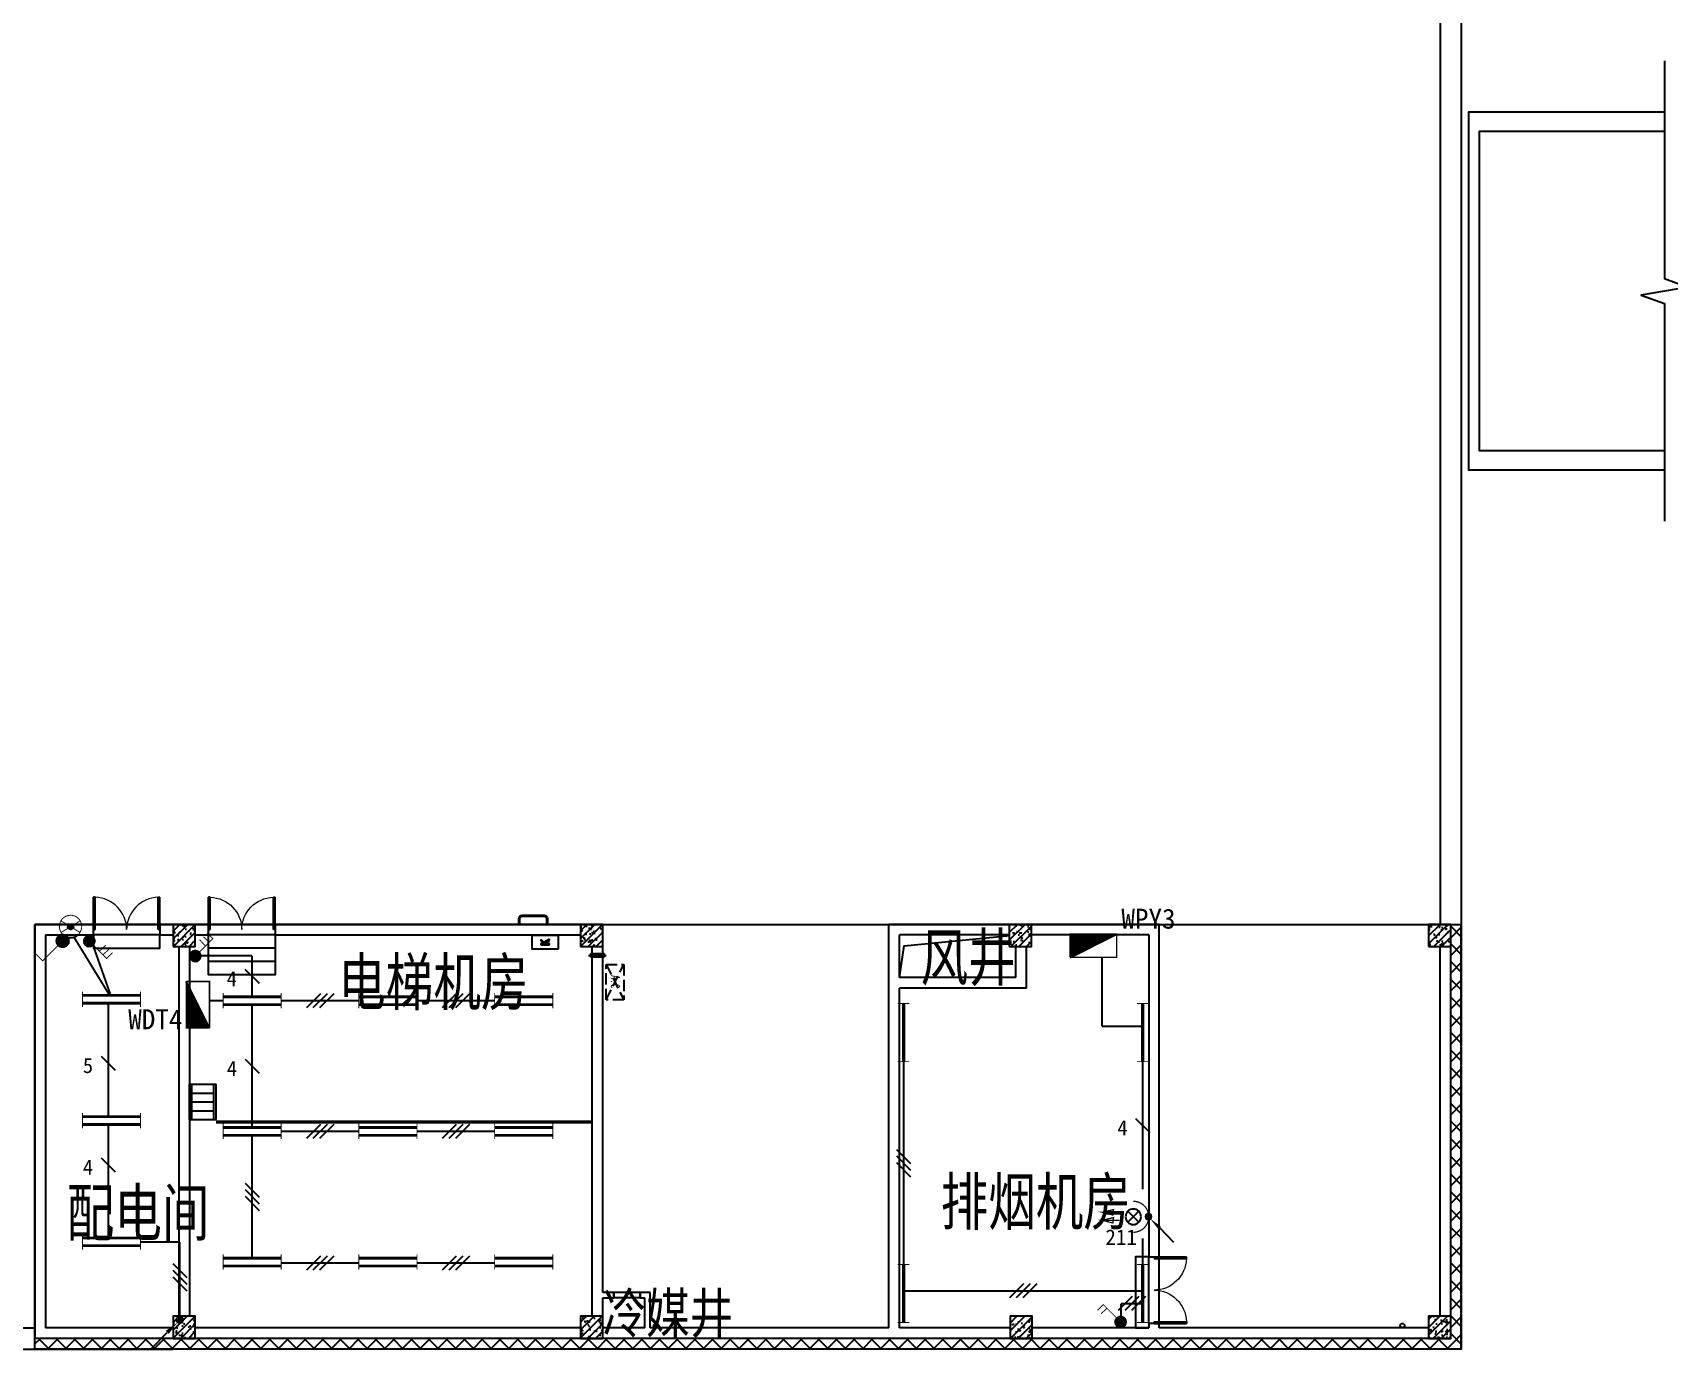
# Model space of a CAD drawing. Header units: millimetres. Extents: x -633009578 to 5705885, y -633235091 to 2571734.
# Drawn here: x 3135854 to 3172790, y 1650668 to 1680397 of the extents above; entities that cross this region are included whole.
import ezdxf

# ---------------------------------------------------------------- set-up
doc = ezdxf.new("R2010")
doc.units = ezdxf.units.MM
doc.header["$LTSCALE"] = 1000
doc.header["$MEASUREMENT"] = 0
doc.linetypes.add('DASH', pattern=[0.35, 0.25, -0.1])
doc.layers.get('0').update_dxf_attribs({"color": 9})
for name, color, linetype in [('000000000000电气', 7, 'Continuous'), ('3T_WOOD', 21, 'Continuous'), ('A-COLUM(柱)', 255, 'Continuous'), ('A-DOOR(门）', 4, 'Continuous'), ('A-EQPM(设备)', 15, 'Continuous'), ('A-F-AREA(计算)', 5, 'Continuous'), ('A-HATH(填充)', 8, 'Continuous'), ('A-LM-QPM(设备)', 8, 'Continuous'), ('A-LM-RAIL(栏杆)', 167, 'Continuous'), ('A-OTHER(其它)', 192, 'Continuous'), ('A-ROOF(屋顶)', 11, 'Continuous'), ('A-ROOF-G(钢构)', 25, 'Continuous'), ('A-ST(雨水管)', 161, 'Continuous'), ('A-STAR(楼梯)', 51, 'Continuous'), ('A-TEXT(房间)', 243, 'Continuous'), ('A-WALL(墙)', 255, 'Continuous'), ('A-WINDOW（窗）', 4, 'Continuous'), ('DIM_SYMB', 3, 'Continuous'), ('WALL', 9, 'Continuous'), ('电-弱电平面-箭头', 3, 'Continuous'), ('电-强电平面-标注', 3, 'Continuous'), ('电-强电平面-线缆', 3, 'Continuous'), ('设备-动力', 3, 'Continuous'), ('设备-照明', 3, 'Continuous'), ('设备-箱柜', 3, 'Continuous')]:
    doc.layers.add(name, color=color, linetype=linetype)
doc.styles.add('_TCH', font='simhei.ttf', dxfattribs={"width": 0.75, "bigfont": 'hztxt.shx'})
doc.styles.add('_TCH_DIM', font='simhei.ttf', dxfattribs={"width": 0.8, "bigfont": 'hztxt.shx'})
doc.styles.add('ELEC-DIM', font='simhei.ttf')
doc.styles.add('IDQSTYLE', font='simhei.ttf', dxfattribs={"width": 0.707, "bigfont": 'hztxt.shx'})
doc.styles.add('TXT', font='simhei.ttf', dxfattribs={"width": 0.8, "bigfont": 'hztxt.shx'})
doc.styles.add('宋体', font='simhei.ttf')
pattern_1 = [(45, (-2085598.514908035, -974312.4123308776), (-200.0002033111466, 200.0002033111467), []), (135, (-2085598.514908035, -974312.4123308776), (-200.0002033111467, -200.0002033111466), [])]

# ---------------------------------------------------------------- blocks, each defined once
blk = doc.blocks.new('31231')
at = {"layer": 'A-EQPM(设备)', "linetype": 'DASH', "ltscale": 500}
blk.add_lwpolyline([(46923.81837394973, 1033154.040788963), (47003.81837394973, 1033154.040788963), (47003.81837394973, 1032854.040788963), (46923.81837394973, 1032854.040788963)], close=True, dxfattribs=at)
blk.add_lwpolyline([(46963.81837394973, 1033204.040788963), (46963.81837394973, 1032804.040788963)], dxfattribs=at)
blk = doc.blocks.new('VdFDAFDFfasdgfswgre')
at = {"layer": 'A-LM-QPM(设备)'}
for p, q in [((-18.82899837940931, -406.182118716184), (32.44091908354312, -219.865729555022)), ((26.97990751266479, -333.232229411602), (5.094279481098056, -412.765245873481)), ((49.2817729152739, -324.0305588338524), (26.97990751266479, -333.232229411602)), ((26.97990751266479, -333.232229411602), (49.2817729152739, -324.0305588338524)), ((67.04131023027003, -429.8116214922629), (26.97990751266479, -333.232229411602)), ((32.44091908354312, -219.865729555022), (56.36419694311917, -226.448856712319)), ((56.36419694311917, -226.448856712319), (37.18157476373017, -296.1590703437105)), ((37.18157476373017, -296.1590703437105), (49.2817729152739, -324.0305588338524)), ((49.2817729152739, -324.0305588338524), (125.9159782715142, -245.5878820237704)), ((153.1663345098495, -253.0865434217267), (58.93851659074426, -349.0140868732706)), ((58.93851659074426, -349.0140868732706), (97.61874484550208, -438.2258171304129)), ((125.9159782715142, -245.5878820237704), (153.1663345098495, -253.0865434217267)), ((5.094279481098056, -412.765245873481), (-18.82899837940931, -406.182118716184)), ((97.61874484550208, -438.2258171304129), (67.04131023027003, -429.8116214922629))]:
    blk.add_line(p, q, dxfattribs=at)
blk.add_lwpolyline([(0, 0), (289.248551459983, -79.59444376500323), (130.0596639309078, -658.0915466849692), (-159.1888875309378, -578.4971029208973)], close=True, dxfattribs=at)
blk = doc.blocks.new('1fdasdas')
at = {"layer": 'A-EQPM(设备)', "linetype": 'DASH'}
for p, q in [((800.000240216963, -0.0003133723512291908), (0.0002401703968644142, 399.9996865927242)), ((0.0002401703968644142, -0.0003133723512291908), (800.000240216963, 399.9996865927242))]:
    blk.add_line(p, q, dxfattribs=at)
blk.add_lwpolyline([(0.0002401703968644142, 399.9996865927242), (800.000240216963, 399.9996865927242), (800.000240216963, -0.0003133723512291908), (0.0002401703968644142, -0.0003133723512291908)], close=True, dxfattribs=at)
at = {"layer": 'A-EQPM(设备)', "style": '_TCH_DIM', "width": 0.7058823529411765}
blk.add_text('A.C', height=204, dxfattribs=at).set_placement((239.6609672275372, 108.2505295248702))
blk = doc.blocks.new('$DorLib2D$00000002')
for p, q in [((-0.5, -5.684341886080802e-17), (-0.5000000000000007, 0.4875)), ((-0.4750000000000007, 0.4875), (-0.5000000000000007, 0.4875)), ((-0.475, -2.842170943040401e-17), (-0.4750000000000007, 0.4875)), ((0.475, -2.842170943040401e-17), (0.4750000000000007, 0.4875)), ((0.4750000000000007, 0.4875), (0.5000000000000007, 0.4875)), ((0.5, -5.684341886080802e-17), (0.5000000000000007, 0.4875)), ((-0.5, -5.684341886080802e-17), (-0.475, -2.842170943040401e-17)), ((0.5, -5.684341886080802e-17), (0.475, -2.842170943040401e-17))]:
    blk.add_line(p, q)
at = {"lineweight": 13}
for centre, start, end in [((-0.4875, -4.263256414560601e-17), 0, 88.53071641864632), ((0.4875, -4.263256414560601e-17), 91.4692835813537, 180)]:
    blk.add_arc(centre, 0.4875, start, end, dxfattribs=at)
blk = doc.blocks.new('_FZH')
h = blk.add_hatch()
h.set_pattern_fill('钢筋混凝土', color=256, scale=0.1, style=0)
h.set_pattern_definition([(45, (0, 0), (-0.1767766952966369, 0.1767766952966369), []), (50, (0, 0), (0.7172601826007535, -0.06275213498259512), [0.07500000000000001, -0.8250000000000001]), (355, (0, 0), (-0.138751333613, 0.7521921337000119), [0.06, -0.66]), (100.4514, (0.05977168000000001, -0.00522934), (0.5785093817140216, 0.6894395420609536), [0.06374019, -0.701142112]), (46.1842, (0, 0.2), (1.067241048625645, -0.1655190143290181), [0.1125, -1.2375]), (96.6356, (0.088936745, 0.186206693), (0.9346627055487033, 0.9741178709004418), [0.095610288, -1.051713]), (351.1842, (0, 0.2), (0.9346619451336272, 0.9741186009253247), [0.09000000000000001, -0.9900000000000001]), (21, (0.1, 0.15), (0.5969070521184617, -0.4026188906653388), [0.07500000000000001, -0.8250000000000001]), (326, (0.1, 0.15), (0.2433153319215824, 0.7251500450468529), [0.06, -0.66]), (71.4514, (0.149742233, 0.116448394), (0.84022262858149, 0.3225304967099524), [0.06374019, -0.701142112]), (37.50000000000001, (0, 0), (0.01215985531729062, 0.3328938538313115), [0, -0.652, 0, -0.67, 0, -0.6625000000000001]), (7.499999999999999, (0, 0), (0.2630695374421486, 0.3944117118823603), [0, -0.382, 0, -0.637, 0, -0.2525]), (-32.5, (-0.223, 0), (0.533822436172409, -0.02255487173437976), [0, -0.25, 0, -0.78, 0, -1.035]), (-42.5, (-0.323, 0), (0.5831861693423862, 0.1001049823323177), [0, -0.325, 0, -0.518, 0, -0.735])])
h.paths.add_polyline_path([(-0.5, -0.5), (0.5, -0.5), (0.5, 0.5), (-0.5, 0.5)])
blk.add_lwpolyline([(-0.5, -0.5), (0.5, -0.5), (0.5, 0.5), (-0.5, 0.5)], close=True)
blk = doc.blocks.new('G$C91E54488')
at = {"layer": 'A-HATH(填充)'}
h = blk.add_hatch(dxfattribs=at)
h.set_pattern_fill('多孔材料', color=256, scale=100, style=0)
h.set_pattern_definition(pattern_1)
h.paths.add_polyline_path([(499.9999999837019, -499.9999999983702), (739.9999999850988, -739.9999999967404), (739.9999999888241, 8849.999999936554), (499.9999999888241, 8849.999999936554)])
h = blk.add_hatch(dxfattribs=at)
h.set_pattern_fill('多孔材料', color=256, scale=100, style=0)
h.set_pattern_definition(pattern_1)
h.paths.add_polyline_path([(739.9999999850988, -739.9999999967404), (499.9999999837019, -499.9999999983702), (-31469.99607234541, -500.000000252272), (-31469.99607234355, -740.000000252272)])
at = {"layer": 'A-DOOR(门）'}
for p, q in [((-28649.99607232586, 8849.999999938067), (-30149.99607232586, 8849.999999938067)), ((-28649.99607232586, 8609.999999938067), (-30149.99607232586, 8609.999999938067)), ((-26049.99607232586, 8849.999999938067), (-27549.99607232586, 8849.999999938067)), ((-26049.99607232586, 8609.999999938067), (-27549.99607232586, 8609.999999938067)), ((-6319.996072325855, -159.9999997437699), (-6319.996072325855, 1340.00000025623)), ((-6079.996072325855, -159.9999997437699), (-6079.996072325855, 1340.00000025623))]:
    blk.add_line(p, q, dxfattribs=at)
at = {"layer": 'A-F-AREA(计算)'}
for points in [[(-31469.99607234448, 8849.99999992724), (739.9999999850988, 8849.99999992724), (739.9999999850988, -739.9999999954598), (-31469.99607234448, -739.9999999954598)], [(-31469.99607237382, 8849.999999983236), (739.9999999850988, 8849.999999983236), (739.9999999850988, -739.9999999967404), (-31469.99607237382, -739.9999999967404)]]:
    blk.add_lwpolyline(points, close=True, dxfattribs=at)
at = {"layer": 'A-LM-RAIL(栏杆)'}
for points in [[(-27379.99607230723, 4405.000005983748), (-18889.99607231002, 4405.000005988171)], [(-27379.99607230723, 4375.000005983748), (-18889.99607231002, 4375.000005988171)]]:
    blk.add_lwpolyline(points, dxfattribs=at)
at = {"layer": 'A-OTHER(其它)'}
blk.add_lwpolyline([(-11949.99607068207, 7650.00000004028), (-11840.44519088883, 8365.707663959241), (-9449.996072310023, 8599.99999993795)], dxfattribs=at)
at = {"layer": 'A-ROOF(屋顶)'}
for p, q in [((259.9990524798632, 67199.99999993795), (259.9990553390235, 8849.999999936204)), ((740.0051222695038, 67199.99999993795), (740.0051223235205, 8849.99999993667)), ((-66300.0009442009, -260.0000000434229), (-31469.99607236078, -259.9999999130378)), ((-66300.0009442009, -739.9998804823263), (-28349.99607226998, -739.9998801877955))]:
    blk.add_line(p, q, dxfattribs=at)
for points in [[(5327.824776330031, 27189.99999993935), (900.0039276722819, 27189.99999993935), (900.0039276722819, 19109.99999993655), (5327.824776334688, 19109.99999993911)], [(5327.824776330031, 26749.99999993935), (1140.003927672282, 26749.99999993935), (1140.003927672282, 19549.99999993679), (5327.824776334688, 19549.99999993911)]]:
    blk.add_lwpolyline(points, dxfattribs=at)
at = {"layer": 'A-ROOF-G(钢构)'}
for points in [[(-27979.99607230676, 4440.00000598561), (-27979.99607230676, 5240.00000598561)], [(-27979.99607230676, 5240.00000598561), (-27379.99607230676, 5240.00000598561)], [(-27929.99607230676, 4440.00000598561), (-27929.99607230676, 5240.00000598561)], [(-27429.99607230676, 4440.00000598561), (-27429.99607230676, 5240.00000598561)], [(-27379.99607230676, 4440.00000598561), (-27379.99607230676, 5240.00000598561)], [(-27929.99607230676, 5040.00000598561), (-27429.99607230676, 5040.00000598561)], [(-27929.99607230676, 4840.00000598561), (-27429.99607230676, 4840.00000598561)], [(-27979.99607230676, 4440.00000598561), (-27379.99607230676, 4440.00000598561)], [(-27929.99607230676, 4640.00000598561), (-27429.99607230676, 4640.00000598561)]]:
    blk.add_lwpolyline(points, dxfattribs=at)
at = {"layer": 'A-ST(雨水管)'}
for points in [[(-17445.89108673669, -260.0001758007566, 1), (-17445.89108673669, -160.0001758007566, 1)], [(-17445.89108673669, -260.0001758007566, -1), (-17445.89108673669, -160.0001758007566, -1)], [(-590.0009442018345, -260.0001758007566, -1), (-590.0009442018345, -160.0001758007566, -1)]]:
    blk.add_lwpolyline(points, format="xyb", close=True, dxfattribs=at)
at = {"layer": 'A-STAR(楼梯)', "flags": 128}
for points in [[(-20539.9960723063, 8849.99999994575), (-20539.9960723063, 8983.786820051959, -0.4142135623730951), (-20469.9960723063, 9053.786820051959), (-19969.99607230723, 9053.786820051959, -0.4142135623763423), (-19899.99607230723, 8983.786820050096), (-19899.99607231002, 8849.9999999383)], [(-20519.9960723063, 8849.99999994575), (-20519.9960723063, 8983.786820051959, -0.414213562373095), (-20469.9960723063, 9033.786820051959), (-19969.99607230723, 9033.786820051959, -0.4142135623762773), (-19919.99607230723, 8983.786820050096), (-19919.99607231002, 8849.9999999383)]]:
    blk.add_lwpolyline(points, format="xyb", dxfattribs=at)
at = {"layer": 'A-STAR(楼梯)'}
for points in [[(-30149.99607232539, 8609.99999986228), (-30149.99607232539, 8309.99999986228), (-28649.99607232586, 8309.99999986228), (-28649.99607232586, 8609.99999993376)], [(-26049.99607232679, 8609.99999986228), (-26049.99607232679, 8309.99999986228), (-27549.99607232586, 8309.99999986228), (-27549.99607232586, 8609.99999993376)], [(-26049.99607232679, 8309.99999986228), (-26049.99607232679, 8009.999999862281), (-27549.99607232586, 8009.999999862281), (-27549.99607232586, 8309.99999993376)], [(-26049.99607232679, 8009.999999862281), (-26049.99607232679, 7709.999999862281), (-27549.99607232586, 7709.999999862281), (-27549.99607232586, 8009.99999993376)], [(-6319.996072086506, 1340.000000000698), (-6619.996072086506, 1340.000000000698), (-6619.996072083246, -260.0000000030268), (-6319.996072012, -260.0000000030268)]]:
    blk.add_lwpolyline(points, dxfattribs=at)
at = {"layer": 'A-WALL(墙)'}
for p, q in [((-31469.99607237382, 8849.999999983236), (-31469.99607237382, -500.0000001662411)), ((-30149.99607233144, 8850.000000001048), (-31469.99607237382, 8849.999999983236)), ((-31229.99607237661, 8609.999999985797), (-31229.99607237661, -260.0000002094312)), ((-31229.99607237661, 8609.999999985797), (-30149.99607233144, 8609.9999999695)), ((-30149.99607233144, 8609.9999999695), (-30149.99607233144, 8850.000000001048)), ((-28349.99607258569, 8849.999999817112), (-28649.99607233191, 8849.999999980908)), ((-28649.99607233191, 8849.999999980908), (-28649.99607233144, 8609.9999999695)), ((-28649.99607233144, 8609.9999999695), (-28349.99607258569, 8610.00000037346)), ((-27549.99607233144, 8849.999999948079), (-27849.99607209768, 8849.999999925261)), ((-27849.99607209768, 8609.999999923166), (-27549.99607233144, 8609.99999994936)), ((-27549.99607233144, 8609.99999994936), (-27549.99607233144, 8849.999999948079)), ((-19149.99607258569, 8849.999999943655), (-26049.99607233191, 8849.999999946565)), ((-26049.99607233191, 8849.999999946565), (-26049.99607233144, 8609.99999994936)), ((-26049.99607233144, 8609.99999994936), (-19149.99607258616, 8609.99999991164)), ((-9467.560804519802, 8850.000000033178), (-12189.99607059266, 8850.000000008615)), ((-12189.99607070209, 7530.000000013039), (-12189.99607059266, 8850.000000008615)), ((-9467.560804519802, 8610.00000003702), (-11949.99607079569, 8610.00000006752)), ((-11949.99607079569, 7650.000000012107), (-11949.99607079569, 8610.00000006752)), ((-6079.996072335169, 8850.000000016065), (-8967.560805007815, 8850.000000040163)), ((-6319.996072334237, 8609.999999993131), (-8967.560805007815, 8610.000000040862)), ((-6319.996072334237, 8609.999999993131), (-6319.996072338894, 1340.000000258558)), ((-6079.996072360314, 1340.000000258442), (-6079.996072335169, 8850.000000016065)), ((-28219.99607233424, 8349.999999688822), (-28219.99607232027, -3.111781552433968e-07)), ((-27979.99607229698, 8349.999999688822), (-27979.99607232306, -3.111781552433968e-07)), ((-18889.99607230769, 420.0000047432259), (-18889.99607233051, 8349.999999688822)), ((-18649.99607229978, 540.0000048488146), (-18649.9960723049, 8349.999999688822)), ((-9319.996072418988, 7650.000000012107), (-9319.996072409675, 8350.000000177068)), ((-9079.996072418056, 7410.00000004645), (-9079.99607247673, 8350.000000177068)), ((259.9999999944121, -3.111781552433968e-07), (260.0000000097789, 8350.000000176951)), ((499.9999999944121, -3.111781552433968e-07), (500.0000000032596, 8350.000000176951)), ((-12189.99607071187, -260.0000000718283), (-12189.99607070209, 7530.000000013039)), ((-9319.996072418988, 7650.000000012107), (-11949.99607079569, 7650.000000012107)), ((-11949.99607068393, -260.0000001004664), (-11949.99607068347, 7410.000000046566)), ((-9079.996072418056, 7410.00000004645), (-11949.99607068347, 7410.000000046566)), ((-6319.996072338894, 1340.000000258558), (-6079.996072360314, 1340.000000258442)), ((-18889.99607244879, 1.770677044987679e-07), (-18889.99607230769, 420.0000047432259)), ((-18399.98959982349, 540.0000047355425), (-18649.99607229978, 540.0000048488146)), ((-18649.99607231934, 420.0000046977075), (-18399.98959982209, 420.0000048280926)), ((-18649.99607231049, 1.770677044987679e-07), (-18649.99607231934, 420.0000046977075)), ((-18399.98959982209, 420.0000048280926), (-18399.98959982349, 540.0000047355425)), ((-17579.98959958553, 540.0000048630172), (-17799.98959982349, 540.0000047434587)), ((-17799.98959982349, 540.0000047434587), (-17799.98959982209, 420.0000048360089)), ((-17799.98959982209, 420.0000048360089), (-17699.98959978577, 420.0000047102803)), ((-17699.98959985003, -260.0000002105953), (-17699.98959978577, 420.0000047102803)), ((-17579.98959966097, -260.0000001136214), (-17579.98959958553, 540.0000048630172)), ((-28349.99607209768, -260.0000001273584), (-31229.99607237661, -260.0000002094312)), ((-28229.99607232586, -100.0000002015149), (-28229.99607232586, -100.0000002015149)), ((-28229.99607232586, -240.0000001996523), (-28229.99607232586, -240.0000001996523)), ((-19149.99607209768, -260.0000001207227), (-27849.99607209768, -260.0000002019806)), ((-18769.99607230723, -100.0000000617001), (-18769.99607230723, -100.0000000617001)), ((-18769.99607230723, -240.0000000201399), (-18769.99607230723, -240.0000000201399)), ((-17699.98959985003, -260.0000002105953), (-18649.99607209768, -260.0000001776498)), ((-12189.99607071187, -260.0000000718283), (-17579.98959966097, -260.0000001136214)), ((-9449.99607258616, -260.0000001287553), (-11949.99607068393, -260.0000001004664)), ((-6319.996072334237, -259.999999998603), (-8949.996072097681, -260.0000000768341)), ((-6079.996072360314, -159.999999741558), (-6319.996072338894, -159.999999741558)), ((-6319.996072338894, -159.999999741558), (-6319.996072334237, -259.999999998603)), ((-6079.996072335169, -260.0000000250293), (-6079.996072360314, -159.999999741558)), ((-9.313225746154785e-10, -259.9999999785796), (-6079.996072335169, -260.0000000250293)), ((-28349.99607209768, -500.0000001947628), (-31469.99607237382, -500.0000001662411)), ((-28229.99607232586, -380.000000197906), (-28229.99607232586, -380.000000197906)), ((-19149.99607209768, -500.0000001463341), (-27849.99607209768, -500.000000208267)), ((-18769.99607230723, -379.9999999785796), (-18769.99607230723, -379.9999999785796)), ((-17699.98959993478, -500.0000001160661), (-18649.99607209768, -500.0000000963919)), ((-12069.99607070163, -500.0000000722939), (-17699.98959993478, -500.0000001160661)), ((-9449.996072585694, -500.0000000450527), (-12069.99607070163, -500.0000000722939)), ((-6199.996072324924, -500.0000000267755), (-8949.996072097681, -500.0000000203727)), ((9.313225746154785e-10, -499.9999999785796), (-6199.996072324924, -500.0000000267755))]:
    blk.add_line(p, q, dxfattribs=at)
at = {"layer": 'A-WINDOW（窗）', "linetype": 'DASH'}
for p, q in [((-18399.98959986214, 540.0000047482317), (-18399.98959986027, 420.0000047482317)), ((-17799.98959986027, 420.000004756148), (-17799.98959986214, 540.000004756148))]:
    blk.add_line(p, q, dxfattribs=at)
at = {"layer": 'A-WINDOW（窗）'}
for p, q in [((-17799.98959986214, 540.000004756148), (-18399.98959986214, 540.0000047482317)), ((-17799.98959986027, 420.000004756148), (-18399.98959986027, 420.0000047482317))]:
    blk.add_line(p, q, dxfattribs=at)
at = {"layer": 'DIM_SYMB'}
blk.add_lwpolyline([(5327.8247763291, 28350.00720571342), (5327.824776331894, 23431.25720571342), (5852.824776331894, 23240.17283272394), (4802.824776331894, 23055.02950297948), (5327.824776331894, 22868.75720571342), (5327.824776334688, 17950.00720571342)], dxfattribs=at)
at = {"layer": 'WALL'}
for p, q in [((499.9999999837019, -499.9999999983702), (499.9999999888241, 8849.999999936554)), ((499.9999999888241, 8849.999999936554), (739.9999999888241, 8849.999999936554)), ((739.9999999850988, -739.9999999967404), (739.9999999888241, 8849.999999936554)), ((499.9999999837019, -499.9999999983702), (-31469.99607234541, -500.000000252272)), ((-31469.99607234355, -740.000000252272), (-31469.99607234541, -500.000000252272)), ((739.9999999850988, -739.9999999967404), (-31469.99607234355, -740.000000252272))]:
    blk.add_line(p, q, dxfattribs=at)
at = {"layer": 'A-COLUM(柱)', "xscale": 500, "yscale": 500, "zscale": 500}
for p in [(-28099.99607232586, 8599.999999938067), (-18899.99607231002, 8599.9999999383), (-9217.560804907233, 8599.99999985937), (249.9999999892898, 8599.99999993632), (-18899.9960723063, -249.9999999908032), (250, -250), (-28099.99607227091, -250.0000002230518), (-9199.996072309092, -250.0000000697328)]:
    blk.add_blockref('_FZH', p, dxfattribs=at)
at = {"layer": 'A-DOOR(门）', "yscale": -1500}
for p, xscale, zscale, rotation in [((-29399.99607232586, 8729.999999938067), -1500, -1500, 180), ((-26799.99607232586, 8729.999999938067), 1500, 1500, 180), ((-6199.996072325855, 590.0000002562301), 1500, 1500, 90)]:
    blk.add_blockref('$DorLib2D$00000002', p, dxfattribs=dict(at, xscale=xscale, zscale=zscale, rotation=rotation))
at = {"layer": 'A-EQPM(设备)', "color": 6}
for name, p, rotation in [('31231', (1014234.044716653, -38813.81837401167), 89.99999999999999), ('1fdasdas', (-18573.53784175217, 7944.063917247113), 270)]:
    blk.add_blockref(name, p, dxfattribs=dict(at, rotation=rotation))
at = {"layer": 'A-LM-QPM(设备)', "xscale": -1, "rotation": 254.6143401554673}
blk.add_blockref('VdFDAFDFfasdgfswgre', (-19651.08098723134, 8299.99999993795), dxfattribs=at)
at = {"layer": 'A-TEXT(房间)'}
for s, height, style, width, p in [('风井', 1050, '_TCH', 0.75, (-11472.3800759986, 7583.171151892049)), ('电梯机房', 1050, '_TCH', 0.75, (-24622.42019245215, 7025.342261937796)), ('配电间', 1050, '_TCH', 0.75, (-30753.7391172736, 1815.174663558137)), ('排烟机房', 1050, '_TCH', 0.75, (-11017.92077190895, 2065.470516411006)), ('冷媒井', 900, 'TXT', 0.8, (-18649.9960723063, -380.0000001234002))]:
    blk.add_text(s, height=height, dxfattribs=dict(at, style=style, width=width)).set_placement(p)
blk = doc.blocks.new('*X123')
at = {"color": 0, "linetype": 'Continuous'}
for p, q in [((235.9947869013596, 319.9990725063215), (239.7240323302681, 323.7283179352299)), ((236.4190509700716, 319.9990725063215), (240.5725604676919, 324.1525820039419)), ((236.8433150387835, 319.9990725063215), (241.4210886051158, 324.5768460726538)), ((237.2675791074955, 319.9990725063215), (242.2655414724513, 324.9970348712774)), ((237.6918431762074, 319.9990725063215), (242.2655414724513, 324.5727708025654)), ((238.1161072449193, 319.9990725063215), (242.2655414724513, 324.1485067338535)), ((238.5403713136312, 319.9990725063215), (242.2655414724513, 323.7242426651416)), ((232.6006743516642, 319.9990725063215), (232.9358072308772, 320.3342053855345)), ((233.0249384203761, 319.9990725063215), (233.7843353683011, 320.7584694542464)), ((233.4492024890881, 319.9990725063215), (234.6328635057249, 321.1827335229584)), ((233.8734665578, 319.9990725063215), (235.4813916431488, 321.6069975916703)), ((234.297730626512, 319.9990725063215), (236.3299197805727, 322.0312616603822)), ((234.7219946952239, 319.9990725063215), (237.1784479179965, 322.4555257290941)), ((235.1462587639358, 319.9990725063215), (238.0269760554204, 322.8797897978061)), ((235.5705228326477, 319.9990725063215), (238.8755041928442, 323.304053866518)), ((238.9646353823431, 319.9990725063215), (242.2655414724513, 323.2999785964296)), ((239.3888994510551, 319.9990725063215), (242.2655414724513, 322.8757145277177)), ((239.813163519767, 319.9990725063215), (242.2655414724513, 322.4514504590058)), ((240.2374275884789, 319.9990725063215), (242.2655414724513, 322.0271863902939)), ((240.6616916571909, 319.9990725063215), (242.2655414724513, 321.6029223215819)), ((241.0859557259028, 319.9990725063215), (242.2655414724513, 321.17865825287)), ((241.5102197946147, 319.9990725063215), (242.2655414724513, 320.7543941841581)), ((241.9344838633266, 319.9990725063215), (242.2655414724513, 320.3301301154461))]:
    blk.add_line(p, q, dxfattribs=at)
blk = doc.blocks.new('HC000431')
at = {"color": 0, "linetype": 'Continuous'}
blk.add_line((5, 2.5), (-5, -2.5), dxfattribs=at)
at = {"color": 0, "linetype": 'Continuous', "const_width": 0.3}
for points in [[(5, 2.5), (-5, 2.5), (-5, -2.5)], [(-5, -2.5), (5, -2.5), (5, 2.5)]]:
    blk.add_lwpolyline(points, dxfattribs=at)
at = {"color": 0, "linetype": 'Continuous'}
blk.add_blockref('*X123', (-237.2655414724513, -322.4990725063215), dxfattribs=at)
at = {"color": 0, "style": 'IDQSTYLE', "width": 0.7}
blk.add_attdef('PSFHATT', (7.000000000000028, -2.5), '', height=2.5, dxfattribs=at)
blk = doc.blocks.new('HC000064')
at = {"color": 0, "linetype": 'Continuous'}
for p, q in [((-0.8838834764831063, -0.8838834764831063), (0.8838834764831063, 0.8838834764831063)), ((-0.8838834764830494, 0.8838834764831063), (0.8838834764831631, -0.8838834764831063))]:
    blk.add_line(p, q, dxfattribs=at)
at = {"color": 0, "linetype": 'Continuous', "const_width": 0.2}
blk.add_lwpolyline([(5.710751695749348e-14, 2.499999999999886, 0.1989123673796647), (-1.767766952966326, 1.767766952966327, 0.1989123673796613), (-2.5, 1.951292859901378e-16, 0.1989123673796761), (-1.767766952966326, -1.76776695296644, 0.1989123673796782), (5.594010226827932e-14, -2.500000000000227)], format="xyb", dxfattribs=at)
for points in [[(2.226896073527712, 0.5659208660671311), (5.003498004369476, 0.5624686703930024), (3.296463286048663, 1.009912150058199), (3.185957433181557, 0.1260038671447887), (5.003498004369476, 0.5624686703930024)], [(2.224443767981995, -0.721123763554715), (5.001045698823816, -0.7245759592289005), (3.294010980502946, -0.2771324795636474), (3.18350512763584, -1.161040762477114), (5.001045698823816, -0.7245759592289005)]]:
    blk.add_lwpolyline(points, dxfattribs=at)
at = {"color": 0, "linetype": 'Continuous'}
for centre, radius, start, end in [((1.199040866595169e-14, -7.105427357601002e-14), 1.250000000000069, 135.0000000000036, 179.9999999999968), ((-2.259303855112194e-14, -1.740829702612245e-13), 1.250000000000117, 89.99999999999898, 134.9999999999991), ((-9.10937991704941e-14, -1.740829702612245e-13), 1.250000000000117, 45.00000000000085, 89.99999999999582), ((-1.252331571777177e-13, -7.088774012231625e-14), 1.250000000000068, 3.249254662582951e-12, 44.99999999999639), ((-2.284838984678572e-13, -5.684341886080801e-14), 1.250000000000172, 315.0000000000093, 2.605510395054555e-12), ((-2.264854970235319e-14, -5.695444116327053e-14), 1.250000000000034, 179.9999999999974, 225.0000000000007), ((-2.270406085358445e-14, -1.338928967697939e-13), 1.24999999999998, 224.9999999999983, 270.000000000001), ((-9.131584377541913e-14, 3.996802888650564e-15), 1.250000000000118, 270.0000000000042, 315.0000000000028)]:
    blk.add_arc(centre, radius, start, end, dxfattribs=at)
at = {"color": 0, "style": 'IDQSTYLE', "width": 0.7}
blk.add_attdef('PSFHATT', (7.003498004369476, -2.500000010000227), '', height=2.5, dxfattribs=at)
blk = doc.blocks.new('*X126')
at = {"color": 0, "linetype": 'Continuous'}
for p, q in [((192.590110055903, 446.7242872143482), (193.9264208598343, 448.0605980182795)), ((192.6512440212146, 447.2096852483717), (193.4410228258108, 447.9994640529679)), ((192.666080612941, 446.3759937026742), (194.2747143715083, 447.9846274612416)), ((192.8122309321682, 446.0978799531896), (194.552828120993, 447.8384771420143)), ((193.0126674313866, 445.874052383696), (194.7766556904866, 447.6380406427959)), ((193.2651240367983, 445.7022449203958), (194.9484631537868, 447.3855840373842)), ((193.5780466605768, 445.5909034754624), (195.0598045987202, 447.0726614136058)), ((193.9838870800477, 445.5724798262212), (195.0782282479613, 446.6668209941349))]:
    blk.add_line(p, q, dxfattribs=at)
blk = doc.blocks.new('HC001447')
at = {"color": 0, "linetype": 'Continuous'}
blk.add_line((-5.469508829517324, -5.531426259851287), (-2.364015929042509, -2.356448738054951), dxfattribs=at)
blk.add_lwpolyline([(-2.364015929042509, -2.356448738054951, 0.8, 0, 0), (-0.4121164681388194, -0.4698776614111466, 0, 0, 0)], format="xyseb", dxfattribs=at)
blk.add_circle((0, 0), 0.625, dxfattribs=at)
at = {"color": 0, "linetype": 'Continuous', "xscale": 0.5, "yscale": 0.5, "zscale": 0.5}
blk.add_blockref('*X126', (-96.91845018383214, -223.4069038532592), dxfattribs=at)
at = {"color": 0, "style": 'IDQSTYLE', "width": 0.7}
blk.add_attdef('PSFHATT', (2.62500001, -5.531426259851287), '', height=2.5, dxfattribs=at)
blk = doc.blocks.new('HC000066')
at = {"color": 0, "linetype": 'Continuous'}
for points, const_width in [([(-6.250000000000057, 0), (6.25, 0)], 0.7), ([(-6.250000000000057, 1.25), (-6.250000000000057, -1.250000000000057)], 0.2), ([(6.25, 1.25), (6.25, -1.250000000000057)], 0.2)]:
    blk.add_lwpolyline(points, dxfattribs=dict(at, const_width=const_width))
at = {"color": 0, "style": 'IDQSTYLE', "width": 0.7}
blk.add_attdef('PSFHATT', (8.25, -1.250000000000057), '', height=2.5, dxfattribs=at)
blk = doc.blocks.new('*X157')
at = {"color": 0, "linetype": 'Continuous'}
for p, q in [((261.9988066744281, 135.850956910748), (263.2375091559566, 137.0896593922765)), ((262.0234026256783, 135.5927101495236), (263.4957559171792, 137.0650634410244)), ((262.0463461952987, 136.1813391440932), (262.9071269225657, 137.0421198713602)), ((262.0884022348038, 135.3748670461744), (263.7135990205094, 137.00006383188)), ((262.1829592200917, 135.1865813189878), (263.9018847477136, 136.9055068466096)), ((262.3023466942452, 135.0231260806666), (264.0653399860179, 136.7861193724393)), ((262.4446987243758, 134.8826353983226), (264.205830668362, 136.6437673423088)), ((262.6100901587723, 134.7651841202445), (264.3232819464568, 136.478375907929)), ((262.8005700291263, 134.6728212781239), (264.4156447885779, 136.2878960375755)), ((263.0211904412342, 134.6105989777572), (264.4778670889456, 136.0672756254685)), ((263.2836307586351, 134.5901965826834), (264.4982694840214, 135.8048353080697)), ((263.6234742990336, 134.6471974106073), (264.4412686561033, 135.464991767677))]:
    blk.add_line(p, q, dxfattribs=at)
blk = doc.blocks.new('HC000107')
at = {"color": 0, "linetype": 'Continuous', "const_width": 0.2}
for points in [[(0.8838834764831067, 2.133883476483163), (3.75, 5), (5, 3.75)], [(2.898879886034138, 4.275409520972289), (4.191507707965854, 3.019373591507303)]]:
    blk.add_lwpolyline(points, dxfattribs=at)
blk.add_lwpolyline([(0.88388347648322, 0.3661165235168934, 0.1989123673796338), (1.249999999999944, 1.250000000000057, 0.1989123673796269), (0.8838834764831636, 2.13388347648322, 0.1989123673796352), (4.172009959724221e-16, 2.5, 0.1989123673796539), (-0.8838834764831627, 2.13388347648322, 0.1989123673796721), (-1.250000000000056, 1.250000000000057, 0.1989123673796564), (-0.8838834764832764, 0.3661165235168368, 0.198912367379673), (0, 0, 0.198912367379652)], format="xyb", close=True, dxfattribs=at)
at = {"color": 0, "linetype": 'Continuous'}
blk.add_blockref('*X157', (-263.2487560761182, -134.5897099905746), dxfattribs=at)
at = {"color": 0, "style": 'IDQSTYLE', "width": 0.7}
blk.add_attdef('PSFHATT', (7, -1e-08), '', height=2.5, dxfattribs=at)
blk = doc.blocks.new('HC000067')
at = {"color": 0, "linetype": 'Continuous'}
for points, const_width in [([(6.25, 0.8328412808464349), (-6.250000000000057, 0.8328412808464349)], 0.6), ([(-6.250000000000057, 1.65), (-6.250000000000057, -1.650000000000057)], 0.2), ([(6.25, 1.65), (6.25, -1.650000000000057)], 0.2), ([(6.25, -0.8328412808464352), (-6.250000000000057, -0.8328412808464352)], 0.6)]:
    blk.add_lwpolyline(points, dxfattribs=dict(at, const_width=const_width))
at = {"color": 0, "style": 'IDQSTYLE', "width": 0.7}
blk.add_attdef('PSFHATT', (8.25, -1.650000000000057), '', height=2.5, dxfattribs=at)
blk = doc.blocks.new('*X155')
at = {"color": 0, "linetype": 'Continuous'}
for p, q in [((261.9988066744281, 135.850956910748), (263.2375091559566, 137.0896593922765)), ((262.0234026256783, 135.5927101495236), (263.4957559171792, 137.0650634410244)), ((262.0463461952987, 136.1813391440932), (262.9071269225657, 137.0421198713602)), ((262.0884022348038, 135.3748670461744), (263.7135990205094, 137.00006383188)), ((262.1829592200917, 135.1865813189878), (263.9018847477136, 136.9055068466096)), ((262.3023466942452, 135.0231260806666), (264.0653399860179, 136.7861193724393)), ((262.4446987243758, 134.8826353983226), (264.205830668362, 136.6437673423088)), ((262.6100901587723, 134.7651841202445), (264.3232819464568, 136.478375907929)), ((262.8005700291263, 134.6728212781239), (264.4156447885779, 136.2878960375755)), ((263.0211904412342, 134.6105989777572), (264.4778670889456, 136.0672756254685)), ((263.2836307586351, 134.5901965826834), (264.4982694840214, 135.8048353080697)), ((263.6234742990336, 134.6471974106073), (264.4412686561033, 135.464991767677))]:
    blk.add_line(p, q, dxfattribs=at)
blk = doc.blocks.new('HC000111')
at = {"color": 0, "linetype": 'Continuous', "const_width": 0.2}
for points in [[(0.8838834764831975, 2.133883476483163), (3.750000000000091, 5), (5.000000000000091, 3.75)], [(2.898879886034229, 4.275409520972289), (4.191507707965946, 3.019373591507303)], [(2.221789122165297, 3.388795923702901), (3.514416944097014, 2.132759994237858)]]:
    blk.add_lwpolyline(points, dxfattribs=at)
blk.add_lwpolyline([(0.8838834764833108, 0.3661165235168934, 0.1989123673796338), (1.250000000000034, 1.250000000000057, 0.1989123673796269), (0.8838834764832544, 2.13388347648322, 0.1989123673796352), (9.12880881998035e-14, 2.5, 0.1989123673796539), (-0.8838834764830719, 2.13388347648322, 0.1989123673796721), (-1.249999999999966, 1.250000000000057, 0.1989123673796564), (-0.8838834764831855, 0.3661165235168368, 0.198912367379673), (9.087175456556906e-14, 0, 0.198912367379652)], format="xyb", close=True, dxfattribs=at)
at = {"color": 0, "linetype": 'Continuous'}
blk.add_blockref('*X155', (-263.2487560761181, -134.5897099905746), dxfattribs=at)
at = {"color": 0, "style": 'IDQSTYLE', "width": 0.7}
blk.add_attdef('PSFHATT', (7.000000000000091, -1e-08), '', height=2.5, dxfattribs=at)
blk = doc.blocks.new('*X159')
at = {"color": 0, "linetype": 'Continuous'}
for p, q in [((292.887994045295, 135.6274459094068), (293.516320533106, 136.2557723972178)), ((292.952224463849, 135.4088336154862), (293.7349328270265, 136.1915419786637)), ((292.9956283900541, 136.0179229666405), (293.1258434758722, 136.1481380524586)), ((293.0755886594741, 135.2493550986367), (293.8944113438761, 136.0681777830387)), ((293.2494900660814, 135.1404137927693), (294.0033526497434, 135.8942763764314)), ((293.4911899527468, 135.0992709669601), (294.0444954755525, 135.6525764897659))]:
    blk.add_line(p, q, dxfattribs=at)
blk = doc.blocks.new('HC000703')
at = {"color": 0, "linetype": 'Continuous', "const_width": 0.2000000000000002}
blk.add_lwpolyline([(-2.399999999999977, 0.05872925643336657, 1), (2.399999999999977, 0.05872925643336657, 1)], format="xyb", close=True, dxfattribs=at)
at = {"color": 0, "linetype": 'Continuous', "const_width": 0.2}
for points in [[(-2.074282131997677, 1.265938284269794), (2.022051310501354, -1.234061715730206)], [(2.074282131997734, 1.265938284269794), (-2.022051310501354, -1.234061715730206)]]:
    blk.add_lwpolyline(points, dxfattribs=at)
at = {"color": 0, "linetype": 'Continuous'}
blk.add_circle((0.02097265619840982, -0.0127996515010409), 0.5796574060804803, dxfattribs=at)
blk.add_arc((3.410605131648481e-12, 0.05872925643825511), 2.400000000004948, 224.6186283858651, 315.1351718326803, dxfattribs=at)
blk.add_blockref('*X159', (-293.4444389024706, -135.6911545353449), dxfattribs=at)
at = {"color": 0, "style": 'IDQSTYLE', "width": 0.7}
blk.add_attdef('PSFHATT', (4.400000009999977, -2.341270753566693), '', height=2.5, dxfattribs=at)
blk = doc.blocks.new('*X169')
at = {"color": 0, "linetype": 'Continuous'}
for p, q in [((261.9988066744281, 135.850956910748), (263.2375091559566, 137.0896593922765)), ((262.0234026256783, 135.5927101495236), (263.4957559171792, 137.0650634410244)), ((262.0463461952987, 136.1813391440932), (262.9071269225657, 137.0421198713602)), ((262.0884022348038, 135.3748670461744), (263.7135990205094, 137.00006383188)), ((262.1829592200917, 135.1865813189878), (263.9018847477136, 136.9055068466096)), ((262.3023466942452, 135.0231260806666), (264.0653399860179, 136.7861193724393)), ((262.4446987243758, 134.8826353983226), (264.205830668362, 136.6437673423088)), ((262.6100901587723, 134.7651841202445), (264.3232819464568, 136.478375907929)), ((262.8005700291263, 134.6728212781239), (264.4156447885779, 136.2878960375755)), ((263.0211904412342, 134.6105989777572), (264.4778670889456, 136.0672756254685)), ((263.2836307586351, 134.5901965826834), (264.4982694840214, 135.8048353080697)), ((263.6234742990336, 134.6471974106073), (264.4412686561033, 135.464991767677))]:
    blk.add_line(p, q, dxfattribs=at)
blk = doc.blocks.new('HC000097')
at = {"color": 0, "linetype": 'Continuous', "const_width": 0.2}
blk.add_lwpolyline([(0.8838834764831975, 2.133883476483163), (3.750000000000091, 5), (5.000000000000091, 3.75)], dxfattribs=at)
blk.add_lwpolyline([(0.8838834764833108, 0.3661165235168934, 0.1989123673796338), (1.250000000000034, 1.250000000000057, 0.1989123673796269), (0.8838834764832544, 2.13388347648322, 0.1989123673796352), (9.128895556154148e-14, 2.5, 0.1989123673796539), (-0.8838834764830719, 2.13388347648322, 0.1989123673796721), (-1.249999999999966, 1.250000000000057, 0.1989123673796564), (-0.8838834764831855, 0.3661165235168368, 0.198912367379673), (9.087175456556906e-14, 0, 0.198912367379652)], format="xyb", close=True, dxfattribs=at)
at = {"color": 0, "linetype": 'Continuous'}
blk.add_blockref('*X169', (-263.2487560761181, -134.5897099905746), dxfattribs=at)
at = {"color": 0, "style": 'IDQSTYLE', "width": 0.7}
blk.add_attdef('PSFHATT', (7.000000000000091, -1e-08), '', height=2.5, dxfattribs=at)

msp = doc.modelspace()

# ---------------------------------------------------------------- linework, layer by layer
at = {"layer": '电-强电平面-标注'}
for p, q in [((3140646.900974233, 1659251.60179243), (3140965.099025767, 1658933.403740897)), ((3142351.719620132, 1658697.599025707), (3142033.521568597, 1658379.400974174)), ((3142501.719620132, 1658697.599025707), (3142183.521568597, 1658379.400974174)), ((3142651.719620132, 1658697.599025707), (3142333.521568597, 1658379.400974174)), ((3145418.486286788, 1658697.599025707), (3145100.288235254, 1658379.400974174)), ((3145568.486286788, 1658697.599025707), (3145250.288235254, 1658379.400974174)), ((3145718.486286788, 1658697.599025707), (3145400.288235254, 1658379.400974174)), ((3137399.526423962, 1657289.508633676), (3137717.724475496, 1656971.310582143)), ((3140650.238235254, 1657222.649025722), (3140968.436286788, 1656904.450974189)), ((3160761.400974263, 1655881.474025767), (3161079.599025797, 1655563.275974233)), ((3142351.719620132, 1655747.599025737), (3142033.521568597, 1655429.400974204)), ((3142501.719620132, 1655747.599025737), (3142183.521568597, 1655429.400974204)), ((3142651.719620132, 1655747.599025737), (3142333.521568597, 1655429.400974204)), ((3145418.486286788, 1655747.599025737), (3145100.288235254, 1655429.400974204)), ((3145568.486286788, 1655747.599025737), (3145250.288235254, 1655429.400974204)), ((3145718.486286788, 1655747.599025737), (3145400.288235254, 1655429.400974204)), ((3155361.400974263, 1655182.849025767), (3155679.599025796, 1654864.650974233)), ((3137399.526423962, 1654994.79137495), (3137717.724475496, 1654676.593323417)), ((3155361.400974263, 1655032.849025767), (3155679.599025796, 1654714.650974233)), ((3155361.400974263, 1654882.849025767), (3155679.599025796, 1654564.650974233)), ((3140650.238235255, 1654422.549025752), (3140968.436286788, 1654104.350974218)), ((3140650.238235255, 1654272.549025752), (3140968.436286788, 1653954.350974218)), ((3140650.238235255, 1654122.549025752), (3140968.436286788, 1653804.350974218)), ((3139016.128640342, 1652604.206473702), (3139334.326691874, 1652286.008422168)), ((3142351.719620132, 1652773.599025767), (3142033.521568597, 1652455.400974233)), ((3142501.719620132, 1652773.599025767), (3142183.521568597, 1652455.400974233)), ((3142651.719620132, 1652773.599025767), (3142333.521568597, 1652455.400974233)), ((3145418.486286788, 1652773.599025767), (3145100.288235254, 1652455.400974233)), ((3145568.486286788, 1652773.599025767), (3145250.288235254, 1652455.400974233)), ((3145718.486286788, 1652773.599025767), (3145400.288235254, 1652455.400974233)), ((3139016.128640342, 1652454.206473702), (3139334.326691874, 1652136.008422168)), ((3139016.128640342, 1652304.206473702), (3139334.326691874, 1651986.008422168)), ((3158229.599025797, 1652147.099025767), (3157911.400974263, 1651828.900974233)), ((3158379.599025797, 1652147.099025767), (3158061.400974263, 1651828.900974233)), ((3158529.599025797, 1652147.099025767), (3158211.400974263, 1651828.900974233)), ((3160685.569444414, 1651860.099025767), (3160367.371392879, 1651541.900974233)), ((3160835.569444414, 1651860.099025767), (3160517.371392879, 1651541.900974233)), ((3160985.569444414, 1651860.099025767), (3160667.371392879, 1651541.900974233))]:
    msp.add_line(p, q, dxfattribs=at)
at = {"layer": '电-强电平面-线缆', "color": 6, "linetype": 'ByBlock', "const_width": 45}
for points in [[(3137592.863620926, 1658658.778333798), (3136785.34959516, 1659976.288386211)], [(3137616.718370294, 1658658.778333798), (3137210.309834252, 1659808.170981478)], [(3137558.625449729, 1655920.208791978), (3137558.625449729, 1658483.88166482)], [(3137558.625449729, 1653181.639250158), (3137558.625449729, 1655745.312123)]]:
    msp.add_lwpolyline(points, dxfattribs=at)
at = {"layer": '电-强电平面-线缆', "color": 1, "linetype": 'Continuous', "const_width": 45}
for points in [[(3139657.948940834, 1659559.057198898), (3140806, 1659559.057198898)], [(3140806, 1658625.948334429), (3140806, 1659559.057198898)], [(3160002, 1659516.999999872), (3160002, 1657958.5)], [(3139847, 1658538.49999994), (3140153.087261021, 1658538.49999994)], [(3140809.337261021, 1655676.048334459), (3140809.337261021, 1658451.051665452)], [(3141465.587261021, 1658538.49999994), (3143219.653927708, 1658538.49999994)], [(3144532.353927708, 1658538.49999994), (3146286.420594335, 1658538.49999994)], [(3160002, 1657958.5), (3160920.50000003, 1657958.5)], [(3155520.50000003, 1652584.25), (3155520.50000003, 1657163.25)], [(3160920.50000003, 1654281.5), (3160920.50000003, 1657163.25)], [(3140809.337261021, 1652725.948334489), (3140809.337261021, 1655500.951665481)], [(3141465.587261021, 1655588.49999997), (3143219.653927708, 1655588.49999997)], [(3144532.353927708, 1655588.49999997), (3146286.420594335, 1655588.49999997)], [(3138296.36517467, 1653088.083836992), (3139175.227666108, 1653088.083836992)], [(3139175.227666108, 1651332.133975667), (3139175.227666108, 1653088.083836992)], [(3160920.50000003, 1652584.25), (3160920.50000003, 1653170.5)], [(3141465.587261021, 1652614.5), (3143219.653927708, 1652614.5)], [(3144532.353927708, 1652614.5), (3146286.420594335, 1652614.5)], [(3155520.50000003, 1651988), (3160920.50000003, 1651988)], [(3160432.440837263, 1651415.660019036), (3160432.440837263, 1651701)], [(3160432.440837263, 1651701), (3160920.50000003, 1651701)]]:
    msp.add_lwpolyline(points, dxfattribs=at)

# ---------------------------------------------------------------- block references
at = {"layer": '3T_WOOD'}
msp.add_blockref('G$C91E54488', (3167376, 1651413.5), dxfattribs=at)
at = {"layer": '电-弱电平面-箭头', "color": 4}
for p, xscale, yscale, zscale in [((3161050.510166032, 1653663.167605442), -105, 105, 105), ((3139175.227666169, 1651332.133974357), 120, 120, 120)]:
    msp.add_blockref('HC001447', p, dxfattribs=dict(at, xscale=xscale, yscale=yscale, zscale=zscale))
at = {"layer": '设备-动力', "xscale": 105, "yscale": 105, "zscale": 105}
msp.add_blockref('HC000703', (3136709.081203948, 1660210.303271734), dxfattribs=at)
at = {"layer": '设备-照明'}
for name, p, xscale, yscale, zscale, rotation in [('HC000097', (3136529.70817858, 1660039.46894601), 120, 120, 120, 180), ('HC000111', (3137131.153049663, 1660016.058531589), -105, 105, 105, 180), ('HC000111', (3139396.003927708, 1659547.00000006), -105, 105, 105, 270), ('HC000066', (3155520.50000003, 1657819.5), 105, 105, 105, 90), ('HC000066', (3160920.50000003, 1657819.5), 105, 105, 105, 90), ('HC000064', (3160708.5, 1653660.5), 140, 140, 140, 180), ('HC000066', (3155520.50000003, 1651928), 105, 105, 105, 90), ('HC000066', (3160920.50000003, 1651928), 105, 105, 105, 90)]:
    msp.add_blockref(name, p, dxfattribs=dict(at, xscale=xscale, yscale=yscale, zscale=zscale, rotation=rotation))
at = {"layer": '设备-照明', "yscale": 105, "zscale": 105}
for name, p, xscale in [('HC000067', (3137632.830302307, 1658571.329999309), 105), ('HC000067', (3140809.337261021, 1658538.49999994), 105), ('HC000067', (3143876.003927708, 1658538.49999994), 105), ('HC000067', (3146942.670594335, 1658538.49999994), 105), ('HC000067', (3137632.830302307, 1655832.760457489), 105), ('HC000067', (3140809.337261021, 1655588.49999997), 105), ('HC000067', (3143876.003927708, 1655588.49999997), 105), ('HC000067', (3146942.670594335, 1655588.49999997), 105), ('HC000067', (3137632.830302307, 1653094.190915669), 105), ('HC000067', (3140809.337261021, 1652638.5), 105), ('HC000067', (3143876.003927708, 1652638.5), 105), ('HC000067', (3146942.670594335, 1652638.5), 105), ('HC000107', (3160423, 1651153.49999997), -105)]:
    msp.add_blockref(name, p, dxfattribs=dict(at, xscale=xscale))
at = {"layer": '设备-箱柜', "xscale": 105, "yscale": 105, "zscale": 105}
for p, rotation in [((3159806.5, 1659779.499999872), 180), ((3139584.5, 1658448.499999842), 270)]:
    msp.add_blockref('HC000431', p, dxfattribs=dict(at, rotation=rotation))

# ---------------------------------------------------------------- texts
at = {"layer": '000000000000电气', "color": 4, "lineweight": 35, "style": '宋体'}
msp.add_text('211', height=350, dxfattribs=at).set_placement((3160077.730742185, 1653025.313867665))
at = {"layer": '电-强电平面-标注', "style": 'ELEC-DIM'}
for s, height, p in [('WPY3', 450, (3160439.141568394, 1660166.679215705)), ('4', 339.8734177215189, (3140234.481012658, 1658867.502766661)), ('WDT4', 450, (3138011.165686384, 1657895.042155441)), ('5', 339.8734177215189, (3136987.106462387, 1656905.409607908)), ('4', 339.8734177215189, (3140237.818273679, 1656838.549999953)), ('4', 339.8734177215189, (3160348.981012688, 1655497.374999998)), ('4', 339.8734177215189, (3136987.106462387, 1654610.692349181))]:
    msp.add_text(s, height=height, dxfattribs=at).set_placement(p)

doc.saveas('drawing.dxf')
